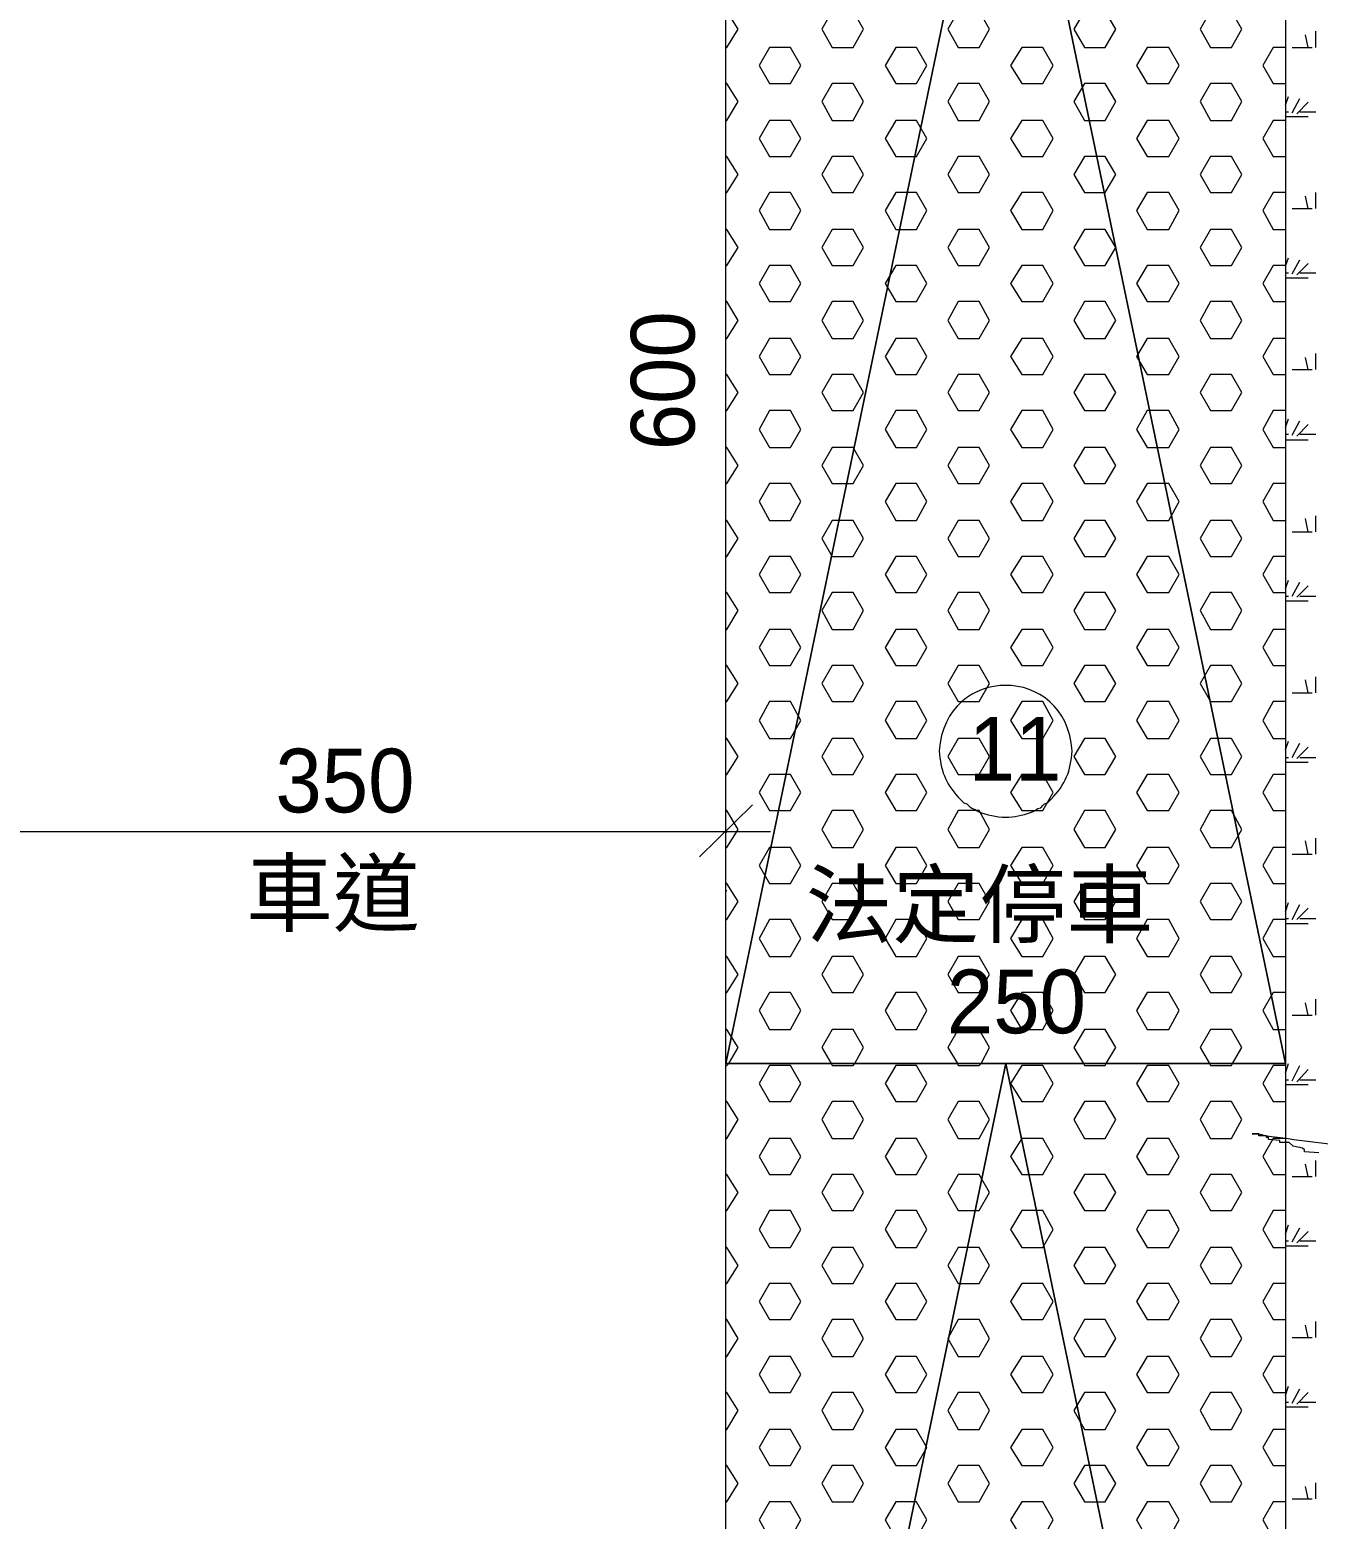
# Model space of a CAD drawing. Header units: millimetres. Extents: x -15161 to 10473752, y -72817 to 33960.
# Drawn here: x 12894 to 13469, y 844 to 1509 of the extents above; entities that cross this region are included whole.
import ezdxf

# ---------------------------------------------------------------- set-up
doc = ezdxf.new("R2010")
doc.units = ezdxf.units.MM
doc.layers.add('PDF_幾何圖形', color=7, linetype='Continuous')
doc.layers.add('PDF_文字', color=7, linetype='Continuous')
doc.styles.add('PDF PMingLiU', font='PMingLiU.ttf')

# ---------------------------------------------------------------- blocks, each defined once
blk = doc.blocks.new('拆除後的建築底圖1131126')
at = {"layer": 'PDF_幾何圖形', "lineweight": 0}
blk.add_lwpolyline([(13204.85, 3028.86), (12854.69, 3028.86, -0.000209), (12854.27, 625.2)], format="xyb", dxfattribs=at)
for points in [[(13491.91, 2247.68), (13454.65, 2247.68), (13454.65, 447.37), (13754.85, 447.37)], [(13204.85, 1047.34), (13204.85, 1647.72), (13454.65, 1647.72), (13454.65, 1047.34)], [(13454.65, 1047.34), (13329.75, 1647.72), (13204.85, 1047.34), (13329.75, 1647.72)], [(13204.85, 1047.34), (13204.85, 1647.72), (13454.65, 1647.72), (13454.65, 1047.34)], [(13261.58, 1517.31), (13252.27, 1517.31), (13247.61, 1509.27), (13252.27, 1501.22), (13261.58, 1501.22), (13266.24, 1509.27)], [(13317.9, 1517.31), (13308.58, 1517.31), (13303.92, 1509.27), (13308.58, 1501.22), (13317.9, 1501.22), (13322.55, 1509.27)], [(13374.21, 1517.31), (13364.89, 1517.31), (13360.24, 1509.27), (13364.89, 1501.22), (13374.21, 1501.22), (13378.87, 1509.27)], [(13430.52, 1517.31), (13421.21, 1517.31), (13416.55, 1509.27), (13421.21, 1501.22), (13430.52, 1501.22), (13435.18, 1509.27)], [(13233.64, 1501.22), (13224.32, 1501.22), (13219.67, 1493.18), (13224.32, 1485.13), (13233.64, 1485.13), (13238.3, 1493.18)], [(13289.95, 1501.22), (13280.64, 1501.22), (13275.98, 1493.18), (13280.64, 1485.13), (13289.95, 1485.13), (13294.61, 1493.18)], [(13346.26, 1501.22), (13336.95, 1501.22), (13331.87, 1493.18), (13336.95, 1485.13), (13346.26, 1485.13), (13350.92, 1493.18)], [(13402.58, 1501.22), (13392.84, 1501.22), (13388.18, 1493.18), (13392.84, 1485.13), (13402.58, 1485.13), (13407.23, 1493.18)], [(13261.58, 1485.13), (13252.27, 1485.13), (13247.61, 1477.09), (13252.27, 1468.62), (13261.58, 1468.62), (13266.24, 1477.09)], [(13317.9, 1485.13), (13308.58, 1485.13), (13303.92, 1477.09), (13308.58, 1468.62), (13317.9, 1468.62), (13322.55, 1477.09)], [(13374.21, 1485.13), (13364.89, 1485.13), (13360.24, 1477.09), (13364.89, 1468.62), (13374.21, 1468.62), (13378.87, 1477.09)], [(13430.52, 1485.13), (13421.21, 1485.13), (13416.55, 1477.09), (13421.21, 1468.62), (13430.52, 1468.62), (13435.18, 1477.09)], [(13233.64, 1468.62), (13224.32, 1468.62), (13219.67, 1460.58), (13224.32, 1452.53), (13233.64, 1452.53), (13238.3, 1460.58)], [(13289.95, 1468.62), (13280.64, 1468.62), (13275.98, 1460.58), (13280.64, 1452.53), (13289.95, 1452.53), (13294.61, 1460.58)], [(13346.26, 1468.62), (13336.95, 1468.62), (13331.87, 1460.58), (13336.95, 1452.53), (13346.26, 1452.53), (13350.92, 1460.58)], [(13402.58, 1468.62), (13392.84, 1468.62), (13388.18, 1460.58), (13392.84, 1452.53), (13402.58, 1452.53), (13407.23, 1460.58)], [(13261.58, 1452.53), (13252.27, 1452.53), (13247.61, 1444.49), (13252.27, 1436.44), (13261.58, 1436.44), (13266.24, 1444.49)], [(13317.9, 1452.53), (13308.58, 1452.53), (13303.92, 1444.49), (13308.58, 1436.44), (13317.9, 1436.44), (13322.55, 1444.49)], [(13374.21, 1452.53), (13364.89, 1452.53), (13360.24, 1444.49), (13364.89, 1436.44), (13374.21, 1436.44), (13378.87, 1444.49)], [(13430.52, 1452.53), (13421.21, 1452.53), (13416.55, 1444.49), (13421.21, 1436.44), (13430.52, 1436.44), (13435.18, 1444.49)], [(13233.64, 1436.44), (13224.32, 1436.44), (13219.67, 1428.4), (13224.32, 1419.93), (13233.64, 1419.93), (13238.3, 1428.4)], [(13289.95, 1436.44), (13280.64, 1436.44), (13275.98, 1428.4), (13280.64, 1419.93), (13289.95, 1419.93), (13294.61, 1428.4)], [(13346.26, 1436.44), (13336.95, 1436.44), (13331.87, 1428.4), (13336.95, 1419.93), (13346.26, 1419.93), (13350.92, 1428.4)], [(13402.58, 1436.44), (13392.84, 1436.44), (13388.18, 1428.4), (13392.84, 1419.93), (13402.58, 1419.93), (13407.23, 1428.4)], [(13261.58, 1419.93), (13252.27, 1419.93), (13247.61, 1411.89), (13252.27, 1403.84), (13261.58, 1403.84), (13266.24, 1411.89)], [(13317.9, 1419.93), (13308.58, 1419.93), (13303.92, 1411.89), (13308.58, 1403.84), (13317.9, 1403.84), (13322.55, 1411.89)], [(13374.21, 1419.93), (13364.89, 1419.93), (13360.24, 1411.89), (13364.89, 1403.84), (13374.21, 1403.84), (13378.87, 1411.89)], [(13430.52, 1419.93), (13421.21, 1419.93), (13416.55, 1411.89), (13421.21, 1403.84), (13430.52, 1403.84), (13435.18, 1411.89)], [(13233.64, 1403.84), (13224.32, 1403.84), (13219.67, 1395.8), (13224.32, 1387.75), (13233.64, 1387.75), (13238.3, 1395.8)], [(13289.95, 1403.84), (13280.64, 1403.84), (13275.98, 1395.8), (13280.64, 1387.75), (13289.95, 1387.75), (13294.61, 1395.8)], [(13346.26, 1403.84), (13336.95, 1403.84), (13331.87, 1395.8), (13336.95, 1387.75), (13346.26, 1387.75), (13350.92, 1395.8)], [(13402.58, 1403.84), (13392.84, 1403.84), (13388.18, 1395.8), (13392.84, 1387.75), (13402.58, 1387.75), (13407.23, 1395.8)], [(13261.58, 1387.75), (13252.27, 1387.75), (13247.61, 1379.28), (13252.27, 1371.24), (13261.58, 1371.24), (13266.24, 1379.28)], [(13317.9, 1387.75), (13308.58, 1387.75), (13303.92, 1379.28), (13308.58, 1371.24), (13317.9, 1371.24), (13322.55, 1379.28)], [(13374.21, 1387.75), (13364.89, 1387.75), (13360.24, 1379.28), (13364.89, 1371.24), (13374.21, 1371.24), (13378.87, 1379.28)], [(13430.52, 1387.75), (13421.21, 1387.75), (13416.55, 1379.28), (13421.21, 1371.24), (13430.52, 1371.24), (13435.18, 1379.28)], [(13233.64, 1371.24), (13224.32, 1371.24), (13219.67, 1363.19), (13224.32, 1355.15), (13233.64, 1355.15), (13238.3, 1363.19)], [(13289.95, 1371.24), (13280.64, 1371.24), (13275.98, 1363.19), (13280.64, 1355.15), (13289.95, 1355.15), (13294.61, 1363.19)], [(13346.26, 1371.24), (13336.95, 1371.24), (13331.87, 1363.19), (13336.95, 1355.15), (13346.26, 1355.15), (13350.92, 1363.19)], [(13402.58, 1371.24), (13392.84, 1371.24), (13388.18, 1363.19), (13392.84, 1355.15), (13402.58, 1355.15), (13407.23, 1363.19)], [(13261.58, 1355.15), (13252.27, 1355.15), (13247.61, 1347.11), (13252.27, 1339.06), (13261.58, 1339.06), (13266.24, 1347.11)], [(13317.9, 1355.15), (13308.58, 1355.15), (13303.92, 1347.11), (13308.58, 1339.06), (13317.9, 1339.06), (13322.55, 1347.11)], [(13374.21, 1355.15), (13364.89, 1355.15), (13360.24, 1347.11), (13364.89, 1339.06), (13374.21, 1339.06), (13378.87, 1347.11)], [(13430.52, 1355.15), (13421.21, 1355.15), (13416.55, 1347.11), (13421.21, 1339.06), (13430.52, 1339.06), (13435.18, 1347.11)], [(13233.64, 1339.06), (13224.32, 1339.06), (13219.67, 1330.59), (13224.32, 1322.55), (13233.64, 1322.55), (13238.3, 1330.59)], [(13289.95, 1339.06), (13280.64, 1339.06), (13275.98, 1330.59), (13280.64, 1322.55), (13289.95, 1322.55), (13294.61, 1330.59)], [(13346.26, 1339.06), (13336.95, 1339.06), (13331.87, 1330.59), (13336.95, 1322.55), (13346.26, 1322.55), (13350.92, 1330.59)], [(13402.58, 1339.06), (13392.84, 1339.06), (13388.18, 1330.59), (13392.84, 1322.55), (13402.58, 1322.55), (13407.23, 1330.59)], [(13261.58, 1322.55), (13252.27, 1322.55), (13247.61, 1314.5), (13252.27, 1306.46), (13261.58, 1306.46), (13266.24, 1314.5)], [(13317.9, 1322.55), (13308.58, 1322.55), (13303.92, 1314.5), (13308.58, 1306.46), (13317.9, 1306.46), (13322.55, 1314.5)], [(13374.21, 1322.55), (13364.89, 1322.55), (13360.24, 1314.5), (13364.89, 1306.46), (13374.21, 1306.46), (13378.87, 1314.5)], [(13430.52, 1322.55), (13421.21, 1322.55), (13416.55, 1314.5), (13421.21, 1306.46), (13430.52, 1306.46), (13435.18, 1314.5)], [(13233.64, 1306.46), (13224.32, 1306.46), (13219.67, 1298.41), (13224.32, 1289.95), (13233.64, 1289.95), (13238.3, 1298.41)], [(13289.95, 1306.46), (13280.64, 1306.46), (13275.98, 1298.41), (13280.64, 1289.95), (13289.95, 1289.95), (13294.61, 1298.41)], [(13346.26, 1306.46), (13336.95, 1306.46), (13331.87, 1298.41), (13336.95, 1289.95), (13346.26, 1289.95), (13350.92, 1298.41)], [(13402.58, 1306.46), (13392.84, 1306.46), (13388.18, 1298.41), (13392.84, 1289.95), (13402.58, 1289.95), (13407.23, 1298.41)], [(13261.58, 1289.95), (13252.27, 1289.95), (13247.61, 1281.9), (13252.27, 1273.86), (13261.58, 1273.86), (13266.24, 1281.9)], [(13317.9, 1289.95), (13308.58, 1289.95), (13303.92, 1281.9), (13308.58, 1273.86), (13317.9, 1273.86), (13322.55, 1281.9)], [(13374.21, 1289.95), (13364.89, 1289.95), (13360.24, 1281.9), (13364.89, 1273.86), (13374.21, 1273.86), (13378.87, 1281.9)], [(13430.52, 1289.95), (13421.21, 1289.95), (13416.55, 1281.9), (13421.21, 1273.86), (13430.52, 1273.86), (13435.18, 1281.9)], [(13233.64, 1273.86), (13224.32, 1273.86), (13219.67, 1265.81), (13224.32, 1257.77), (13233.64, 1257.77), (13238.3, 1265.81)], [(13289.95, 1273.86), (13280.64, 1273.86), (13275.98, 1265.81), (13280.64, 1257.77), (13289.95, 1257.77), (13294.61, 1265.81)], [(13346.26, 1273.86), (13336.95, 1273.86), (13331.87, 1265.81), (13336.95, 1257.77), (13346.26, 1257.77), (13350.92, 1265.81)], [(13402.58, 1273.86), (13392.84, 1273.86), (13388.18, 1265.81), (13392.84, 1257.77), (13402.58, 1257.77), (13407.23, 1265.81)], [(13261.58, 1257.77), (13252.27, 1257.77), (13247.61, 1249.72), (13252.27, 1241.25), (13261.58, 1241.25), (13266.24, 1249.72)], [(13317.9, 1257.77), (13308.58, 1257.77), (13303.92, 1249.72), (13308.58, 1241.25), (13317.9, 1241.25), (13322.55, 1249.72)], [(13374.21, 1257.77), (13364.89, 1257.77), (13360.24, 1249.72), (13364.89, 1241.25), (13374.21, 1241.25), (13378.87, 1249.72)], [(13430.52, 1257.77), (13421.21, 1257.77), (13416.55, 1249.72), (13421.21, 1241.25), (13430.52, 1241.25), (13435.18, 1249.72)], [(13233.64, 1241.25), (13224.32, 1241.25), (13219.67, 1233.21), (13224.32, 1225.17), (13233.64, 1225.17), (13238.3, 1233.21)], [(13289.95, 1241.25), (13280.64, 1241.25), (13275.98, 1233.21), (13280.64, 1225.17), (13289.95, 1225.17), (13294.61, 1233.21)], [(13346.26, 1241.25), (13336.95, 1241.25), (13331.87, 1233.21), (13336.95, 1225.17), (13346.26, 1225.17), (13350.92, 1233.21)], [(13402.58, 1241.25), (13392.84, 1241.25), (13388.18, 1233.21), (13392.84, 1225.17), (13402.58, 1225.17), (13407.23, 1233.21)], [(13261.58, 1225.17), (13252.27, 1225.17), (13247.61, 1217.12), (13252.27, 1209.08), (13261.58, 1209.08), (13266.24, 1217.12)], [(13317.9, 1225.17), (13308.58, 1225.17), (13303.92, 1217.12), (13308.58, 1209.08), (13317.9, 1209.08), (13322.55, 1217.12)], [(13374.21, 1225.17), (13364.89, 1225.17), (13360.24, 1217.12), (13364.89, 1209.08), (13374.21, 1209.08), (13378.87, 1217.12)], [(13430.52, 1225.17), (13421.21, 1225.17), (13416.55, 1217.12), (13421.21, 1209.08), (13430.52, 1209.08), (13435.18, 1217.12)], [(13233.64, 1209.08), (13224.32, 1209.08), (13219.67, 1200.61), (13224.32, 1192.56), (13233.64, 1192.56), (13238.3, 1200.61)], [(13289.95, 1209.08), (13280.64, 1209.08), (13275.98, 1200.61), (13280.64, 1192.56), (13289.95, 1192.56), (13294.61, 1200.61)], [(13346.26, 1209.08), (13336.95, 1209.08), (13331.87, 1200.61), (13336.95, 1192.56), (13346.26, 1192.56), (13350.92, 1200.61)], [(13402.58, 1209.08), (13392.84, 1209.08), (13388.18, 1200.61), (13392.84, 1192.56), (13402.58, 1192.56), (13407.23, 1200.61)], [(13261.58, 1192.56), (13252.27, 1192.56), (13247.61, 1184.52), (13252.27, 1176.47), (13261.58, 1176.47), (13266.24, 1184.52)], [(13317.9, 1192.56), (13308.58, 1192.56), (13303.92, 1184.52), (13308.58, 1176.47), (13317.9, 1176.47), (13322.55, 1184.52)], [(13374.21, 1192.56), (13364.89, 1192.56), (13360.24, 1184.52), (13364.89, 1176.47), (13374.21, 1176.47), (13378.87, 1184.52)], [(13430.52, 1192.56), (13421.21, 1192.56), (13416.55, 1184.52), (13421.21, 1176.47), (13430.52, 1176.47), (13435.18, 1184.52)], [(13233.64, 1176.47), (13224.32, 1176.47), (13219.67, 1168.43), (13224.32, 1160.38), (13233.64, 1160.38), (13238.3, 1168.43)], [(13289.95, 1176.47), (13280.64, 1176.47), (13275.98, 1168.43), (13280.64, 1160.38), (13289.95, 1160.38), (13294.61, 1168.43)], [(13346.26, 1176.47), (13336.95, 1176.47), (13331.87, 1168.43), (13336.95, 1160.38), (13346.26, 1160.38), (13350.92, 1168.43)], [(13402.58, 1176.47), (13392.84, 1176.47), (13388.18, 1168.43), (13392.84, 1160.38), (13402.58, 1160.38), (13407.23, 1168.43)], [(13261.58, 1160.38), (13252.27, 1160.38), (13247.61, 1151.92), (13252.27, 1143.87), (13261.58, 1143.87), (13266.24, 1151.92)], [(13317.9, 1160.38), (13308.58, 1160.38), (13303.92, 1151.92), (13308.58, 1143.87), (13317.9, 1143.87), (13322.55, 1151.92)], [(13374.21, 1160.38), (13364.89, 1160.38), (13360.24, 1151.92), (13364.89, 1143.87), (13374.21, 1143.87), (13378.87, 1151.92)], [(13430.52, 1160.38), (13421.21, 1160.38), (13416.55, 1151.92), (13421.21, 1143.87), (13430.52, 1143.87), (13435.18, 1151.92)], [(13233.64, 1143.87), (13224.32, 1143.87), (13219.67, 1135.83), (13224.32, 1127.78), (13233.64, 1127.78), (13238.3, 1135.83)], [(13289.95, 1143.87), (13280.64, 1143.87), (13275.98, 1135.83), (13280.64, 1127.78), (13289.95, 1127.78), (13294.61, 1135.83)], [(13346.26, 1143.87), (13336.95, 1143.87), (13331.87, 1135.83), (13336.95, 1127.78), (13346.26, 1127.78), (13350.92, 1135.83)], [(13402.58, 1143.87), (13392.84, 1143.87), (13388.18, 1135.83), (13392.84, 1127.78), (13402.58, 1127.78), (13407.23, 1135.83)], [(13261.58, 1127.78), (13252.27, 1127.78), (13247.61, 1119.74), (13252.27, 1111.69), (13261.58, 1111.69), (13266.24, 1119.74)], [(13317.9, 1127.78), (13308.58, 1127.78), (13303.92, 1119.74), (13308.58, 1111.69), (13317.9, 1111.69), (13322.55, 1119.74)], [(13374.21, 1127.78), (13364.89, 1127.78), (13360.24, 1119.74), (13364.89, 1111.69), (13374.21, 1111.69), (13378.87, 1119.74)], [(13430.52, 1127.78), (13421.21, 1127.78), (13416.55, 1119.74), (13421.21, 1111.69), (13430.52, 1111.69), (13435.18, 1119.74)], [(13233.64, 1111.69), (13224.32, 1111.69), (13219.67, 1103.23), (13224.32, 1095.18), (13233.64, 1095.18), (13238.3, 1103.23)], [(13289.95, 1111.69), (13280.64, 1111.69), (13275.98, 1103.23), (13280.64, 1095.18), (13289.95, 1095.18), (13294.61, 1103.23)], [(13346.26, 1111.69), (13336.95, 1111.69), (13331.87, 1103.23), (13336.95, 1095.18), (13346.26, 1095.18), (13350.92, 1103.23)], [(13402.58, 1111.69), (13392.84, 1111.69), (13388.18, 1103.23), (13392.84, 1095.18), (13402.58, 1095.18), (13407.23, 1103.23)], [(13261.58, 1095.18), (13252.27, 1095.18), (13247.61, 1087.14), (13252.27, 1079.09), (13261.58, 1079.09), (13266.24, 1087.14)], [(13317.9, 1095.18), (13308.58, 1095.18), (13303.92, 1087.14), (13308.58, 1079.09), (13317.9, 1079.09), (13322.55, 1087.14)], [(13374.21, 1095.18), (13364.89, 1095.18), (13360.24, 1087.14), (13364.89, 1079.09), (13374.21, 1079.09), (13378.87, 1087.14)], [(13430.52, 1095.18), (13421.21, 1095.18), (13416.55, 1087.14), (13421.21, 1079.09), (13430.52, 1079.09), (13435.18, 1087.14)], [(13233.64, 1079.09), (13224.32, 1079.09), (13219.67, 1071.05), (13224.32, 1062.58), (13233.64, 1062.58), (13238.3, 1071.05)], [(13289.95, 1079.09), (13280.64, 1079.09), (13275.98, 1071.05), (13280.64, 1062.58), (13289.95, 1062.58), (13294.61, 1071.05)], [(13346.26, 1079.09), (13336.95, 1079.09), (13331.87, 1071.05), (13336.95, 1062.58), (13346.26, 1062.58), (13350.92, 1071.05)], [(13402.58, 1079.09), (13392.84, 1079.09), (13388.18, 1071.05), (13392.84, 1062.58), (13402.58, 1062.58), (13407.23, 1071.05)], [(13261.58, 1062.58), (13252.27, 1062.58), (13247.61, 1054.53), (13251.85, 1047.34), (13252.27, 1046.49), (13261.58, 1046.49), (13262.43, 1047.34), (13266.24, 1054.53)], [(13317.9, 1062.58), (13308.58, 1062.58), (13303.92, 1054.53), (13308.16, 1047.34), (13308.58, 1046.49), (13317.9, 1046.49), (13318.74, 1047.34), (13322.55, 1054.53)], [(13374.21, 1062.58), (13364.89, 1062.58), (13360.24, 1054.53), (13364.47, 1047.34), (13364.89, 1046.49), (13374.21, 1046.49), (13374.63, 1047.34), (13378.87, 1054.53)], [(13430.52, 1062.58), (13421.21, 1062.58), (13416.55, 1054.53), (13420.78, 1047.34), (13421.21, 1046.49), (13430.52, 1046.49), (13430.94, 1047.34), (13435.18, 1054.53)], [(13204.85, 447.37), (13204.85, 1047.34), (13454.65, 1047.34), (13454.65, 447.37)], [(13204.85, 197.14), (13754.85, 322.47), (13204.85, 447.37), (13329.75, 1047.34), (13454.65, 447.37), (13329.75, 1047.34), (13204.85, 447.37), (13754.85, 322.47)], [(13204.85, 447.37), (13204.85, 1047.34), (13454.65, 1047.34), (13454.65, 447.37)], [(13233.64, 1046.49), (13224.32, 1046.49), (13219.67, 1038.44), (13224.32, 1030.4), (13233.64, 1030.4), (13238.3, 1038.44)], [(13289.95, 1046.49), (13280.64, 1046.49), (13275.98, 1038.44), (13280.64, 1030.4), (13289.95, 1030.4), (13294.61, 1038.44)], [(13346.26, 1046.49), (13336.95, 1046.49), (13331.87, 1038.44), (13336.95, 1030.4), (13346.26, 1030.4), (13350.92, 1038.44)], [(13402.58, 1046.49), (13392.84, 1046.49), (13388.18, 1038.44), (13392.84, 1030.4), (13402.58, 1030.4), (13407.23, 1038.44)], [(13261.58, 1030.4), (13252.27, 1030.4), (13247.61, 1022.36), (13252.27, 1013.89), (13261.58, 1013.89), (13266.24, 1022.36)], [(13317.9, 1030.4), (13308.58, 1030.4), (13303.92, 1022.36), (13308.58, 1013.89), (13317.9, 1013.89), (13322.55, 1022.36)], [(13374.21, 1030.4), (13364.89, 1030.4), (13360.24, 1022.36), (13364.89, 1013.89), (13374.21, 1013.89), (13378.87, 1022.36)], [(13430.52, 1030.4), (13421.21, 1030.4), (13416.55, 1022.36), (13421.21, 1013.89), (13430.52, 1013.89), (13435.18, 1022.36)], [(13233.64, 1013.89), (13224.32, 1013.89), (13219.67, 1005.84), (13224.32, 997.8), (13233.64, 997.8), (13238.3, 1005.84)], [(13289.95, 1013.89), (13280.64, 1013.89), (13275.98, 1005.84), (13280.64, 997.8), (13289.95, 997.8), (13294.61, 1005.84)], [(13346.26, 1013.89), (13336.95, 1013.89), (13331.87, 1005.84), (13336.95, 997.8), (13346.26, 997.8), (13350.92, 1005.84)], [(13402.58, 1013.89), (13392.84, 1013.89), (13388.18, 1005.84), (13392.84, 997.8), (13402.58, 997.8), (13407.23, 1005.84)], [(13261.58, 997.8), (13252.27, 997.8), (13247.61, 989.75), (13252.27, 981.71), (13261.58, 981.71), (13266.24, 989.75)], [(13317.9, 997.8), (13308.58, 997.8), (13303.92, 989.75), (13308.58, 981.71), (13317.9, 981.71), (13322.55, 989.75)], [(13374.21, 997.8), (13364.89, 997.8), (13360.24, 989.75), (13364.89, 981.71), (13374.21, 981.71), (13378.87, 989.75)], [(13430.52, 997.8), (13421.21, 997.8), (13416.55, 989.75), (13421.21, 981.71), (13430.52, 981.71), (13435.18, 989.75)], [(13233.64, 981.71), (13224.32, 981.71), (13219.67, 973.24), (13224.32, 965.2), (13233.64, 965.2), (13238.3, 973.24)], [(13289.95, 981.71), (13280.64, 981.71), (13275.98, 973.24), (13280.64, 965.2), (13289.95, 965.2), (13294.61, 973.24)], [(13346.26, 981.71), (13336.95, 981.71), (13331.87, 973.24), (13336.95, 965.2), (13346.26, 965.2), (13350.92, 973.24)], [(13402.58, 981.71), (13392.84, 981.71), (13388.18, 973.24), (13392.84, 965.2), (13402.58, 965.2), (13407.23, 973.24)], [(13261.58, 965.2), (13252.27, 965.2), (13247.61, 957.15), (13252.27, 949.11), (13261.58, 949.11), (13266.24, 957.15)], [(13317.9, 965.2), (13308.58, 965.2), (13303.92, 957.15), (13308.58, 949.11), (13317.9, 949.11), (13322.55, 957.15)], [(13374.21, 965.2), (13364.89, 965.2), (13360.24, 957.15), (13364.89, 949.11), (13374.21, 949.11), (13378.87, 957.15)], [(13430.52, 965.2), (13421.21, 965.2), (13416.55, 957.15), (13421.21, 949.11), (13430.52, 949.11), (13435.18, 957.15)], [(13233.64, 949.11), (13224.32, 949.11), (13219.67, 941.06), (13224.32, 933.02), (13233.64, 933.02), (13238.3, 941.06)], [(13289.95, 949.11), (13280.64, 949.11), (13275.98, 941.06), (13280.64, 933.02), (13289.95, 933.02), (13294.61, 941.06)], [(13346.26, 949.11), (13336.95, 949.11), (13331.87, 941.06), (13336.95, 933.02), (13346.26, 933.02), (13350.92, 941.06)], [(13402.58, 949.11), (13392.84, 949.11), (13388.18, 941.06), (13392.84, 933.02), (13402.58, 933.02), (13407.23, 941.06)], [(13261.58, 933.02), (13252.27, 933.02), (13247.61, 924.55), (13252.27, 916.5), (13261.58, 916.5), (13266.24, 924.55)], [(13317.9, 933.02), (13308.58, 933.02), (13303.92, 924.55), (13308.58, 916.5), (13317.9, 916.5), (13322.55, 924.55)], [(13374.21, 933.02), (13364.89, 933.02), (13360.24, 924.55), (13364.89, 916.5), (13374.21, 916.5), (13378.87, 924.55)], [(13430.52, 933.02), (13421.21, 933.02), (13416.55, 924.55), (13421.21, 916.5), (13430.52, 916.5), (13435.18, 924.55)], [(13233.64, 916.5), (13224.32, 916.5), (13219.67, 908.46), (13224.32, 900.42), (13233.64, 900.42), (13238.3, 908.46)], [(13289.95, 916.5), (13280.64, 916.5), (13275.98, 908.46), (13280.64, 900.42), (13289.95, 900.42), (13294.61, 908.46)], [(13346.26, 916.5), (13336.95, 916.5), (13331.87, 908.46), (13336.95, 900.42), (13346.26, 900.42), (13350.92, 908.46)], [(13402.58, 916.5), (13392.84, 916.5), (13388.18, 908.46), (13392.84, 900.42), (13402.58, 900.42), (13407.23, 908.46)], [(13261.58, 900.42), (13252.27, 900.42), (13247.61, 892.37), (13252.27, 883.9), (13261.58, 883.9), (13266.24, 892.37)], [(13317.9, 900.42), (13308.58, 900.42), (13303.92, 892.37), (13308.58, 883.9), (13317.9, 883.9), (13322.55, 892.37)], [(13374.21, 900.42), (13364.89, 900.42), (13360.24, 892.37), (13364.89, 883.9), (13374.21, 883.9), (13378.87, 892.37)], [(13430.52, 900.42), (13421.21, 900.42), (13416.55, 892.37), (13421.21, 883.9), (13430.52, 883.9), (13435.18, 892.37)], [(13233.64, 883.9), (13224.32, 883.9), (13219.67, 875.86), (13224.32, 867.81), (13233.64, 867.81), (13238.3, 875.86)], [(13289.95, 883.9), (13280.64, 883.9), (13275.98, 875.86), (13280.64, 867.81), (13289.95, 867.81), (13294.61, 875.86)], [(13346.26, 883.9), (13336.95, 883.9), (13331.87, 875.86), (13336.95, 867.81), (13346.26, 867.81), (13350.92, 875.86)], [(13402.58, 883.9), (13392.84, 883.9), (13388.18, 875.86), (13392.84, 867.81), (13402.58, 867.81), (13407.23, 875.86)], [(13261.58, 867.81), (13252.27, 867.81), (13247.61, 859.77), (13252.27, 851.72), (13261.58, 851.72), (13266.24, 859.77)], [(13317.9, 867.81), (13308.58, 867.81), (13303.92, 859.77), (13308.58, 851.72), (13317.9, 851.72), (13322.55, 859.77)], [(13374.21, 867.81), (13364.89, 867.81), (13360.24, 859.77), (13364.89, 851.72), (13374.21, 851.72), (13378.87, 859.77)], [(13430.52, 867.81), (13421.21, 867.81), (13416.55, 859.77), (13421.21, 851.72), (13430.52, 851.72), (13435.18, 859.77)], [(13233.64, 851.72), (13224.32, 851.72), (13219.67, 843.68), (13224.32, 835.21), (13233.64, 835.21), (13238.3, 843.68)], [(13289.95, 851.72), (13280.64, 851.72), (13275.98, 843.68), (13280.64, 835.21), (13289.95, 835.21), (13294.61, 843.68)], [(13346.26, 851.72), (13336.95, 851.72), (13331.87, 843.68), (13336.95, 835.21), (13346.26, 835.21), (13350.92, 843.68)], [(13402.58, 851.72), (13392.84, 851.72), (13388.18, 843.68), (13392.84, 835.21), (13402.58, 835.21), (13407.23, 843.68)]]:
    blk.add_lwpolyline(points, close=True, dxfattribs=at)
at = {"layer": 'PDF_幾何圖形', "lineweight": 5}
for points in [[(13204.85, 1047.34), (13204.85, 1647.72), (13454.65, 1647.72), (13454.65, 1047.34)], [(13204.85, 447.37), (13204.85, 1047.34), (13454.65, 1047.34), (13454.65, 447.37)]]:
    blk.add_lwpolyline(points, close=True, dxfattribs=at)
at = {"layer": 'PDF_幾何圖形', "lineweight": 0}
for points in [[(13204.85, 1501.22), (13205.27, 1501.22), (13210.35, 1509.27), (13205.27, 1517.31), (13204.85, 1517.31)], [(13464.82, 1501.22), (13463.55, 1506.73)], [(13468.2, 1501.22), (13468.2, 1508.42)], [(13454.65, 1501.22), (13449.15, 1501.22), (13444.49, 1493.18), (13449.15, 1485.13), (13454.65, 1485.13)], [(13457.62, 1501.22), (13466.51, 1501.22)], [(13204.85, 1468.62), (13205.27, 1468.62), (13210.35, 1477.09), (13205.27, 1485.13), (13204.85, 1485.13)], [(13454.65, 1475.4), (13455.93, 1479.21)], [(13457.62, 1472.01), (13461.01, 1478.36)], [(13454.65, 1472.43), (13455.93, 1472.43)], [(13454.65, 1470.32), (13464.82, 1470.32)], [(13459.74, 1471.59), (13464.82, 1476.67)], [(13461.01, 1472.43), (13468.2, 1472.43)], [(13454.65, 1468.62), (13449.15, 1468.62), (13444.49, 1460.58), (13449.15, 1452.53), (13454.65, 1452.53)], [(13204.85, 1436.44), (13205.27, 1436.44), (13210.35, 1444.49), (13205.27, 1452.53), (13204.85, 1452.53)], [(13454.65, 1436.44), (13449.15, 1436.44), (13444.49, 1428.4), (13449.15, 1419.93), (13454.65, 1419.93)], [(13464.82, 1429.25), (13463.55, 1434.75)], [(13468.2, 1429.25), (13468.2, 1436.44)], [(13457.62, 1429.25), (13466.51, 1429.25)], [(13204.85, 1403.84), (13205.27, 1403.84), (13210.35, 1411.89), (13205.27, 1419.93), (13204.85, 1419.93)], [(13454.65, 1403.84), (13449.15, 1403.84), (13444.49, 1395.8), (13449.15, 1387.75), (13454.65, 1387.75)], [(13454.65, 1403.42), (13455.93, 1407.23)], [(13457.62, 1400.03), (13461.01, 1406.38)], [(13459.74, 1399.61), (13464.82, 1404.69)], [(13454.65, 1400.45), (13455.93, 1400.45)], [(13454.65, 1398.34), (13464.82, 1398.34)], [(13461.01, 1400.45), (13468.2, 1400.45)], [(13204.85, 1371.24), (13205.27, 1371.24), (13210.35, 1379.28), (13205.27, 1387.75), (13204.85, 1387.75)], [(13454.65, 1371.24), (13449.15, 1371.24), (13444.49, 1363.19), (13449.15, 1355.15), (13454.65, 1355.15)], [(13468.2, 1357.27), (13468.2, 1364.46)], [(13457.62, 1357.27), (13466.51, 1357.27)], [(13464.82, 1357.27), (13463.55, 1362.77)], [(13204.85, 1339.06), (13205.27, 1339.06), (13210.35, 1347.11), (13205.27, 1355.15), (13204.85, 1355.15)], [(13454.65, 1339.06), (13449.15, 1339.06), (13444.49, 1330.59), (13449.15, 1322.55), (13454.65, 1322.55)], [(13454.65, 1331.44), (13455.93, 1335.25)], [(13457.62, 1328.05), (13461.01, 1334.4)], [(13459.74, 1327.63), (13464.82, 1332.71)], [(13454.65, 1328.48), (13455.93, 1328.48)], [(13454.65, 1325.94), (13464.82, 1325.94)], [(13461.01, 1328.48), (13468.2, 1328.48)], [(13204.85, 1306.46), (13205.27, 1306.46), (13210.35, 1314.5), (13205.27, 1322.55), (13204.85, 1322.55)], [(13454.65, 1306.46), (13449.15, 1306.46), (13444.49, 1298.41), (13449.15, 1289.95), (13454.65, 1289.95)], [(13464.82, 1284.87), (13463.55, 1290.79)], [(13468.2, 1284.87), (13468.2, 1292.06)], [(13204.85, 1273.86), (13205.27, 1273.86), (13210.35, 1281.9), (13205.27, 1289.95), (13204.85, 1289.95)], [(13457.62, 1284.87), (13466.51, 1284.87)], [(13454.65, 1273.86), (13449.15, 1273.86), (13444.49, 1265.81), (13449.15, 1257.77), (13454.65, 1257.77)], [(13204.85, 1241.25), (13205.27, 1241.25), (13210.35, 1249.72), (13205.27, 1257.77), (13204.85, 1257.77)], [(13454.65, 1259.46), (13455.93, 1263.27)], [(13457.62, 1256.07), (13461.01, 1262.42)], [(13459.74, 1255.65), (13464.82, 1260.73)], [(13454.65, 1256.07), (13455.93, 1256.07)], [(13454.65, 1253.96), (13464.82, 1253.96)], [(13461.01, 1256.07), (13468.2, 1256.07)], [(13454.65, 1241.25), (13449.15, 1241.25), (13444.49, 1233.21), (13449.15, 1225.17), (13454.65, 1225.17)], [(13204.85, 1209.08), (13205.27, 1209.08), (13210.35, 1217.12), (13205.27, 1225.17), (13204.85, 1225.17)], [(13464.82, 1212.89), (13463.55, 1218.81)], [(13468.2, 1212.89), (13468.2, 1220.08)], [(13457.62, 1212.89), (13466.51, 1212.89)], [(13454.65, 1209.08), (13449.15, 1209.08), (13444.49, 1200.61), (13449.15, 1192.56), (13454.65, 1192.56)], [(13204.85, 1176.47), (13205.27, 1176.47), (13210.35, 1184.52), (13205.27, 1192.56), (13204.85, 1192.56)], [(13454.65, 1187.48), (13455.93, 1191.29)], [(13454.65, 1184.1), (13455.93, 1184.1)], [(13457.62, 1184.1), (13461.01, 1190.45)], [(13459.74, 1183.67), (13464.82, 1188.75)], [(13461.01, 1184.1), (13468.2, 1184.1)], [(13454.65, 1181.98), (13464.82, 1181.98)], [(13454.65, 1176.47), (13449.15, 1176.47), (13444.49, 1168.43), (13449.15, 1160.38), (13454.65, 1160.38)], [(13204.85, 1143.87), (13205.27, 1143.87), (13210.35, 1151.92), (13205.27, 1160.38), (13204.85, 1160.38)], [(13204.85, 1151.07), (13205.27, 1150.65)], [(13464.82, 1140.91), (13463.55, 1146.84)], [(13468.2, 1140.91), (13468.2, 1148.11)], [(13454.65, 1143.87), (13449.15, 1143.87), (13444.49, 1135.83), (13449.15, 1127.78), (13454.65, 1127.78)], [(13457.62, 1140.91), (13466.51, 1140.91)], [(13204.85, 1111.69), (13205.27, 1111.69), (13210.35, 1119.74), (13205.27, 1127.78), (13204.85, 1127.78)], [(13204.85, 1124.82), (13205.27, 1124.4)], [(13454.65, 1115.08), (13455.93, 1119.31)], [(13457.62, 1111.69), (13461.01, 1118.47)], [(13454.65, 1111.69), (13449.15, 1111.69), (13444.49, 1103.23), (13449.15, 1095.18), (13454.65, 1095.18)], [(13454.65, 1112.12), (13455.93, 1112.12)], [(13459.74, 1111.69), (13464.82, 1116.77)], [(13461.01, 1112.12), (13468.2, 1112.12)], [(13454.65, 1110), (13464.82, 1110)], [(13204.85, 1079.09), (13205.27, 1079.09), (13210.35, 1087.14), (13205.27, 1095.18), (13204.85, 1095.18)], [(13454.65, 1079.09), (13449.15, 1079.09), (13444.49, 1071.05), (13449.15, 1062.58), (13454.65, 1062.58)], [(13464.82, 1068.93), (13463.55, 1074.43)], [(13468.2, 1068.93), (13468.2, 1076.13)], [(13457.62, 1068.93), (13466.51, 1068.93)], [(13204.85, 1046.49), (13205.27, 1046.49), (13206.12, 1047.34), (13210.35, 1054.53), (13205.27, 1062.58), (13204.85, 1062.58)], [(13454.65, 1046.49), (13449.15, 1046.49), (13444.49, 1038.44), (13449.15, 1030.4), (13454.65, 1030.4)], [(13454.65, 1043.1), (13455.93, 1047.34)], [(13457.62, 1039.72), (13461.01, 1046.49)], [(13459.74, 1039.29), (13464.82, 1044.8)], [(13454.65, 1040.14), (13455.93, 1040.14)], [(13454.65, 1038.02), (13464.82, 1038.02)], [(13461.01, 1040.14), (13468.2, 1040.14)], [(13204.85, 1013.89), (13205.27, 1013.89), (13210.35, 1022.36), (13205.27, 1030.4), (13204.85, 1030.4)], [(13454.65, 1013.89), (13449.15, 1013.89), (13444.49, 1005.84), (13449.15, 997.8), (13454.65, 997.8)], [(13204.85, 981.71), (13205.27, 981.71), (13210.35, 989.75), (13205.27, 997.8), (13204.85, 997.8)], [(13464.82, 996.95), (13463.55, 1002.46)], [(13468.2, 996.95), (13468.2, 1004.15)], [(13457.62, 996.95), (13466.51, 996.95)], [(13454.65, 981.71), (13449.15, 981.71), (13444.49, 973.24), (13449.15, 965.2), (13454.65, 965.2)], [(13454.65, 971.12), (13455.93, 975.36)], [(13457.62, 967.74), (13461.01, 974.09)], [(13459.74, 967.31), (13464.82, 972.39)], [(13204.85, 949.11), (13205.27, 949.11), (13210.35, 957.15), (13205.27, 965.2), (13204.85, 965.2)], [(13454.65, 968.16), (13455.93, 968.16)], [(13454.65, 966.04), (13464.82, 966.04)], [(13461.01, 968.16), (13468.2, 968.16)], [(13454.65, 949.11), (13449.15, 949.11), (13444.49, 941.06), (13449.15, 933.02), (13454.65, 933.02)], [(13204.85, 916.5), (13205.27, 916.5), (13210.35, 924.55), (13205.27, 933.02), (13204.85, 933.02)], [(13468.2, 924.97), (13468.2, 932.17)], [(13457.62, 924.97), (13466.51, 924.97)], [(13464.82, 924.97), (13463.55, 930.48)], [(13454.65, 916.5), (13449.15, 916.5), (13444.49, 908.46), (13449.15, 900.42), (13454.65, 900.42)], [(13204.85, 883.9), (13205.27, 883.9), (13210.35, 892.37), (13205.27, 900.42), (13204.85, 900.42)], [(13454.65, 899.15), (13455.93, 903.38)], [(13457.62, 895.76), (13461.01, 902.11)], [(13459.74, 895.33), (13464.82, 900.42)], [(13454.65, 896.18), (13455.93, 896.18)], [(13454.65, 894.06), (13464.82, 894.06)], [(13461.01, 896.18), (13468.2, 896.18)], [(13454.65, 883.9), (13449.15, 883.9), (13444.49, 875.86), (13449.15, 867.81), (13454.65, 867.81)], [(13204.85, 851.72), (13205.27, 851.72), (13210.35, 859.77), (13205.27, 867.81), (13204.85, 867.81)], [(13464.82, 852.99), (13463.55, 858.5)], [(13468.2, 852.99), (13468.2, 860.19)], [(13454.65, 851.72), (13449.15, 851.72), (13444.49, 843.68), (13449.15, 835.21), (13454.65, 835.21)], [(13457.62, 852.99), (13466.51, 852.99)]]:
    blk.add_lwpolyline(points, dxfattribs=at)
at = {"layer": 'PDF_幾何圖形', "lineweight": 5}
blk.add_lwpolyline([(13308.58, 1166.31), (13311.12, 1163.77), (13312.39, 1163.35)], dxfattribs=at)
at = {"layer": 'PDF_幾何圖形', "lineweight": 9}
for points in [[(13216.7, 1162.93), (13192.99, 1139.64)], [(13204.85, 1134.98), (13204.85, 1161.23)], [(12834.79, 1151.07), (12854.69, 1151.07), (13204.85, 1151.07), (13224.75, 1151.07)]]:
    blk.add_lwpolyline(points, dxfattribs=at)
at = {"layer": 'PDF_幾何圖形', "lineweight": 5}
blk.add_lwpolyline([(13329.75, 1157.42, 0.090274), (13340.76, 1159.54), (13342.03, 1159.96), (13342.88, 1160.38), (13344.15, 1161.23), (13345.42, 1161.66)], format="xyb", dxfattribs=at)
at = {"layer": 'PDF_幾何圖形', "lineweight": 13}
blk.add_lwpolyline([(13439.84, 1016), (13442.8, 1016), (13439.84, 1016)], dxfattribs=at)
blk.add_lwpolyline([(13442.8, 1015.16), (13442.8, 1016), (13446.19, 1015.16)], close=True, dxfattribs=at)
blk.add_lwpolyline([(13469.47, 1007.54), (13463.12, 1007.96), (13463.12, 1008.81), (13462.28, 1009.65), (13458.04, 1010.5), (13456.35, 1012.19), (13452.11, 1012.19), (13452.11, 1013.04), (13447.03, 1013.46), (13447.03, 1014.31), (13446.19, 1014.31), (13446.19, 1015.16, 0.003426), (13485.14, 1010.08)], format="xyb", dxfattribs=at)
at = {"layer": 'PDF_幾何圖形', "lineweight": 0}
blk.add_open_spline([(13204.85, 702.26), (13204.85, 1477.8), (13204.85, 2253.33), (13204.85, 3028.86)], degree=3, dxfattribs=at)
at = {"layer": 'PDF_幾何圖形', "lineweight": 5}
for points in [[(13359.39, 1187.06), (13356.91, 1226.03), (13302.6, 1226.03), (13300.11, 1187.06)], [(13300.11, 1187.06), (13300.67, 1178.22), (13302.72, 1173.08), (13308.58, 1166.31)], [(13350.07, 1165.47), (13356.46, 1172.3), (13358.82, 1177.82), (13359.39, 1187.06)], [(13345.42, 1161.66), (13348.79, 1165.4), (13346.69, 1161.73), (13350.07, 1165.47)], [(13312.39, 1163.35), (13314.48, 1160.89), (13314.64, 1161.85), (13317.47, 1159.96)], [(13317.47, 1159.96), (13321.47, 1158.45), (13325.49, 1157.41), (13329.75, 1157.42)]]:
    blk.add_open_spline(points, degree=3, dxfattribs=at)
at = {"layer": 'PDF_文字', "insert": (13176.84, 1321.28), "char_height": 28.447, "attachment_point": 4, "rotation": 90, "style": 'PDF PMingLiU'}
blk.add_mtext('600', dxfattribs=at)
at = {"layer": 'PDF_文字', "char_height": 28.447, "attachment_point": 4, "style": 'PDF PMingLiU'}
for s, insert in [('11', (13313.24, 1187.97)), ('350', (13003.73, 1173.57)), ('車道', (12990.6, 1121.92)), ('法定停車', (13240.41, 1116.84)), ('250', (13303.5, 1074.92))]:
    blk.add_mtext(s, dxfattribs=dict(at, insert=insert))

msp = doc.modelspace()

# ---------------------------------------------------------------- block references
at = {"color": 30}
msp.add_blockref('拆除後的建築底圖1131126', (0, 0), dxfattribs=at)

doc.saveas('drawing.dxf')
